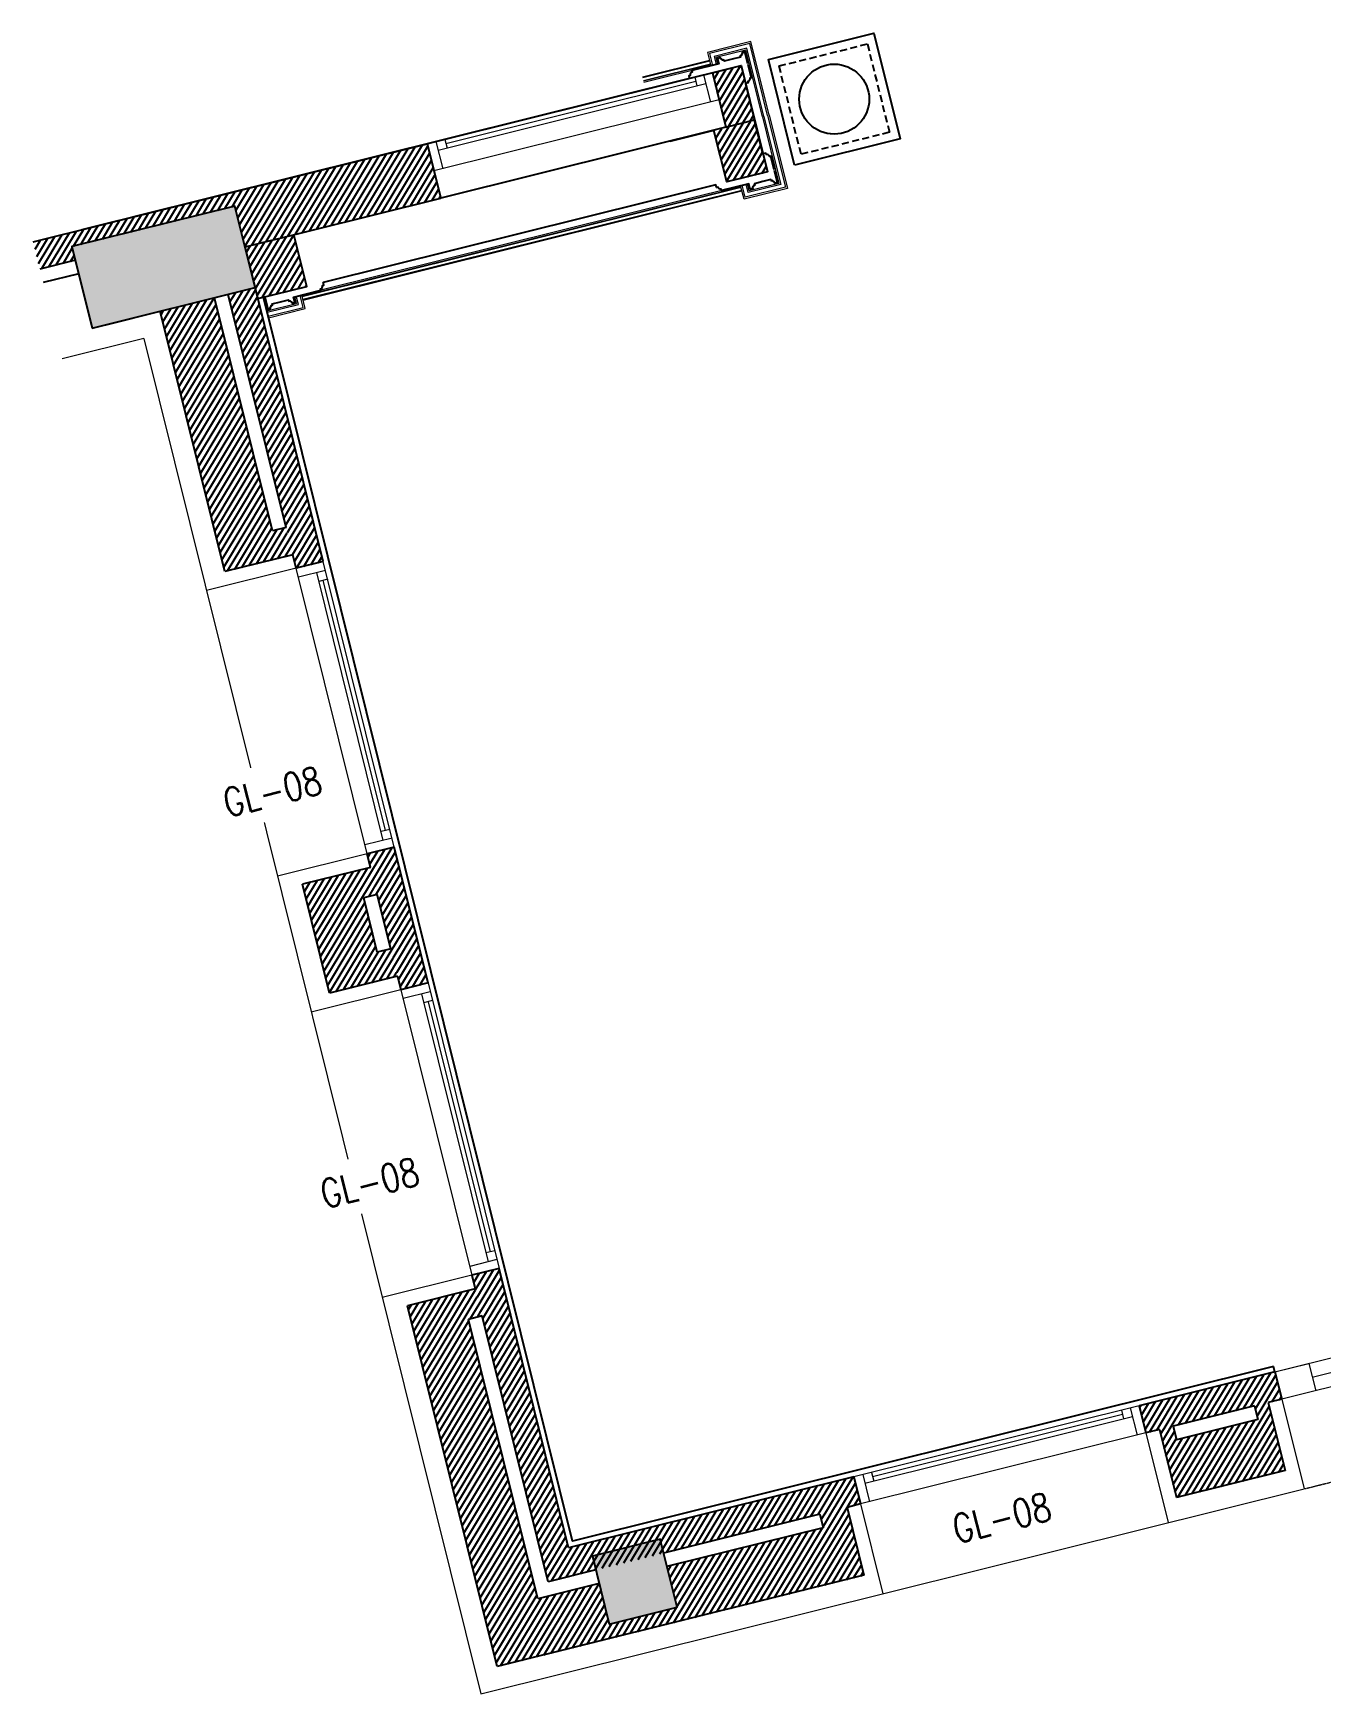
# Model space of a CAD drawing. Header units: inches. Extents: x 122939 to 389145, y 29603 to 529479.
# Drawn here: x 346258 to 350857, y 457608 to 463536 of the extents above; entities that cross this region are included whole.
import ezdxf
from ezdxf.enums import TextEntityAlignment as Align

# ---------------------------------------------------------------- set-up
doc = ezdxf.new("R2010")
doc.units = ezdxf.units.IN
doc.header["$MEASUREMENT"] = 0
doc.set_wipeout_variables(frame=1)
doc.linetypes.add('HIDDEN', pattern=[0.375, 0.25, -0.125])
for name, color, linetype, lineweight in [('A-DOOR', 134, 'Continuous', 18), ('A-GLAZ', 134, 'Continuous', 18), ('A-GLAZ-IDEN', 3, 'Continuous', 18), ('A-WALL-TILE', 8, 'Continuous', 9), ('GRC Hatch', 253, 'Continuous', 0), ('Marble', 6, 'Continuous', 0), ('XREF-V2-FF_COLS$0$A-COLS-PATT', 253, 'Continuous', 20)]:
    doc.layers.add(name, color=color, linetype=linetype, lineweight=lineweight)
for name, color, linetype in [('A-Plaster', 2, 'Continuous'), ('A-WALL', 7, 'Continuous'), ('column', 3, 'Continuous'), ('CQ Wall hatch_CHB', 8, 'Continuous'), ('gypsum', 31, 'Continuous'), ('Layer1', 1, 'Continuous'), ('Layer2', 2, 'Continuous'), ('Layer7', 8, 'Continuous')]:
    doc.layers.add(name, color=color, linetype=linetype)
doc.styles.add('TXT2', font='romans.shx', dxfattribs={"width": 0.9})
pattern_1 = [(238.9714232829852, (335559.538989674, 356396.1628943492), (16.06706840326385, -9.664978682068586), [])]

# ---------------------------------------------------------------- blocks, each defined once
blk = doc.blocks.new('TAG-WIN')
at = {"color": 1}
blk.add_wipeout([(-3.3414880591262914, -7.105427357601002e-15), (3.3414880591262026, -7.105427357601002e-15), (4.503754163611903, 2.0131039448843), (3.3414880591262026, 3.999999999999993), (-3.3414880591262914, 3.999999999999993), (-4.496188597505579, 1.999999999999993)], dxfattribs=at)
at = {"color": 2, "style": 'TXT2', "width": 0.8}
blk.add_attdef('AW01', text='', height=2, dxfattribs=at).set_placement((0, 1.999999999999993), align=Align.MIDDLE)
blk = doc.blocks.new('post top')
at = {"layer": 'Layer7'}
h = blk.add_hatch(dxfattribs=at)
h.set_pattern_fill('ANSI31', color=256, scale=100, angle=-1.27e-14, style=0)
h.set_pattern_definition([(44.99999999999999, (-32364.03618906011, 157002.8408459602), (-8.838834764831839, 8.838834764831846), [])])
edge = h.paths.add_edge_path()
edge.add_arc((-10307.37570355419, 1295.741312117155), 125, -1.27e-14, 360)
at = {"layer": 'Layer1', "linetype": 'HIDDEN', "ltscale": 100, "elevation": -3.156307375e-07}
blk.add_lwpolyline([(-10469.87570355422, 1133.24131211713), (-10469.87570355422, 1458.241312117181), (-10144.87570355417, 1458.241312117181), (-10144.87570355417, 1133.24131211713)], close=True, dxfattribs=at)
at = {"layer": 'Layer2', "elevation": -3.156307375e-07}
blk.add_lwpolyline([(-10501.55705175451, 1101.559963916836), (-10501.55705175451, 1489.922660317476), (-10113.19435535387, 1489.922660317476), (-10113.19435535387, 1101.559963916836)], close=True, dxfattribs=at)
at = {"layer": 'Layer7'}
blk.add_circle((-10307.37570355419, 1295.741312117155, -3.156307375e-07), 125, dxfattribs=at)

msp = doc.modelspace()

# ---------------------------------------------------------------- hatches: boundary and pattern name
at = {"layer": 'CQ Wall hatch_CHB'}
h = msp.add_hatch(dxfattribs=at)
h.set_pattern_fill('ANSI31', color=8, scale=150, angle=180)
h.set_pattern_definition([(238.9714232829857, (335074.5968475884, 356275.510110957), (16.06706840326394, -9.66497868206845), [])])
h.paths.add_polyline_path([(348786.0740063544, 463420.1496521183), (348683.9143075155, 463394.7324921198), (348732.2027546192, 463200.6457722106), (348834.3624534581, 463226.062932209)])
h = msp.add_hatch(dxfattribs=at)
h.set_pattern_fill('ANSI31', color=8, scale=150, angle=180)
h.set_pattern_definition([(238.9714232829857, (285948.0015940021, 429561.2235421783), (16.06706840326394, -9.66497868206844), [])])
h.paths.add_polyline_path([(348689.1116088654, 463188.5929867922), (348834.6744835544, 463224.8087834111), (348880.3992038825, 463041.0265017365), (348734.8363291934, 463004.8107051175)])
h = msp.add_hatch(dxfattribs=at)
h.set_pattern_fill('ANSI31', color=8, scale=150, angle=180)
h.set_pattern_definition([(238.9714232829857, (335559.538989674, 356396.1628943492), (16.06706840326394, -9.66497868206845), [])])
h.paths.add_polyline_path([(347713.2643778176, 462947.1393115812), (347664.9767932246, 463141.2225647852), (346257.8822161626, 462791.1398178244), (346282.0260084587, 462694.0981912229), (346408.1625409717, 462725.4807468192), (346396.0916760913, 462773.9974151236), (346978.0865595656, 462918.7967561524), (347014.5638400466, 462773.3038014788)])
h = msp.add_hatch(dxfattribs=at)
h.set_pattern_fill('ANSI31', color=8, scale=150, angle=180)
h.set_pattern_definition([(238.9714232829857, (261259.7794486712, 423418.8356976717), (16.06706840326394, -9.66497868206844), [])])
h.paths.add_polyline_path([(347014.5659277197, 462773.3043211476), (347189.2486027539, 462816.7650747594), (347235.2853531171, 462631.7286445321), (347060.6026780832, 462588.2678909199)])
h = msp.add_hatch(dxfattribs=at)
h.set_pattern_fill('ANSI31,_O', color=8, scale=149.9999999999999, angle=179.9999999999995)
h.set_pattern_definition(pattern_1)
h.paths.add_polyline_path([(347788.574621773, 459042.1498263386), (347594.4913685637, 458993.8622417442), (347915.053216291, 457705.46375974), (349224.8513066646, 458031.3488217723), (349164.4862041852, 458273.9724239737), (349067.4447465222, 458249.8279526585), (349079.7825680917, 458201.3530878216), (348521.524758778, 458062.457968022), (348557.6701684601, 457917.1825817139), (348145.5064088222, 457814.6308462305), (348315.0664586793, 457856.8216671171), (348278.9221192289, 458002.0927519572), (348060.8470943391, 457947.8356746216), (347812.726856986, 458945.1103003196), (347860.9885125745, 458957.1177184681), (347836.8447202782, 459054.1593450702)])
h.paths.add_polyline_path([(346942.5904698385, 461613.9809878545), (347184.9624414861, 461674.282723789), (347160.8166320048, 461771.3238485192), (347112.2958242488, 461759.2519537498), (346905.462630322, 462591.5491038194), (346711.4494322403, 462542.9799541332)])
h.paths.add_polyline_path([(347414.3347955351, 460546.2920066806), (347220.2515423263, 460498.0044220866), (347316.830296076, 460109.8388075113), (347559.1911753714, 460170.1377836877), (347535.047384488, 460267.1794106411), (347486.7857274857, 460255.1719921414), (347438.4981428924, 460449.2552453452), (347486.7577489146, 460461.2621535652), (347462.6159863929, 460558.3042851712)])
h = msp.add_hatch(dxfattribs=at)
h.set_pattern_fill('ANSI31,_O', color=8, scale=149.9999999999999, angle=179.9999999999995)
h.set_pattern_definition(pattern_1)
h.paths.add_polyline_path([(347922.065165531, 459126.886328085), (347825.0235302165, 459102.742533621), (348097.2919920546, 458008.444093657), (348679.5338722975, 458153.3094547509), (348679.5374339308, 458153.2940119068), (349213.0073759421, 458286.0444093071), (349188.8628667337, 458383.0858575387), (348170.1925028747, 458129.6146107833)])
h.paths.add_polyline_path([(347547.8253392936, 460631.0285084276), (347450.7837060685, 460606.8847144828), (347571.5062514407, 460121.6774731393), (347668.5478853399, 460145.8212672516)])
h.paths.add_polyline_path([(347197.266427293, 461625.8196540016), (347294.3080591027, 461649.9634475941), (347051.0250578457, 462627.7648420355), (346953.9834273947, 462603.6210487812)])
h = msp.add_hatch(dxfattribs=at)
h.set_pattern_fill('ANSI31,_O', color=8, scale=149.9999999999999, angle=179.9999999999995)
h.set_pattern_definition(pattern_1)
h.paths.add_polyline_path([(350728.992592086, 458405.5891845859), (350668.6311490861, 458648.2011380359), (350717.1519623866, 458660.2730341846), (350693.0081700903, 458757.3146607854), (350644.4893190457, 458745.2348777014), (350207.7996787491, 458636.5956101495), (350231.9441879577, 458539.5541619163), (350620.3732179049, 458636.1858927697), (350632.4454725095, 458587.6651686535), (350341.0596707621, 458515.1677328919), (350328.9854561035, 458563.6978650284), (350280.4646428028, 458551.6259688802), (350292.5384080994, 458503.0945830074), (350340.8274265166, 458309.0116865421)])
at = {"layer": 'GRC Hatch'}
h = msp.add_hatch(color=256, dxfattribs=at)
h.dxf.hatch_style = 1
h.paths.add_polyline_path([(346468.7945953937, 462482.9440035395), (347051.0521021229, 462627.8086847888), (346978.6222194051, 462918.9275590383), (346396.3647126756, 462774.0628777887)])
at = {"layer": 'XREF-V2-FF_COLS$0$A-COLS-PATT'}
msp.add_hatch(color=256, dxfattribs=at).paths.add_polyline_path([(348315.3229270691, 457856.9094556094), (348557.9269935735, 457917.2689363512), (348497.5675128318, 458159.8730028559), (348254.9634463274, 458099.5135221144)])

# ---------------------------------------------------------------- linework, layer by layer
at = {"layer": 'A-DOOR', "color": 9, "linetype": 'HIDDEN'}
msp.add_line((350796.8224295208, 458340.0519338389, 1.466681579672572e-07), (352834.6965881374, 458847.0715721598, 1.124836122511044e-06), dxfattribs=at)
at = {"layer": 'A-DOOR', "elevation": 1.466518336033709e-07}
msp.add_lwpolyline([(350717.1519623902, 458660.2730341692), (350693.0041586415, 458757.3307840827), (352730.8783172838, 459264.3504223006), (352755.0261210322, 459167.2926723872)], close=True, dxfattribs=at)
for points in [[(350826.3780273391, 458738.9899552017), (351748.2734800731, 458968.3559820182), (351760.3494483926, 458919.8188013596)], [(350693.0081700902, 458757.3146607868), (350814.3102033581, 458787.4944011609), (350838.4539956583, 458690.452774543)]]:
    msp.add_lwpolyline(points, dxfattribs=at)
at = {"layer": 'A-GLAZ'}
for p, q in [((348683.9152874692, 463394.7284414392), (347664.9772281952, 463141.2226730054)), ((348660.2234913321, 463355.3431802894), (347704.3624893447, 463117.5308768689)), ((348624.7615964358, 463363.2657121039), (347731.9776517347, 463141.1468736966)), ((348620.838213107, 463379.0350450599), (348628.6849456134, 463347.4965164172)), ((348652.3767417494, 463386.8817775665), (348676.519527888, 463289.8441951257)), ((348708.0580736069, 463297.6908589974), (347689.1200143331, 463044.1850905637)), ((347696.5157568381, 463149.0694055118), (347720.6585429762, 463052.0318230704)), ((347728.0542854815, 463156.9161380191), (347735.901017988, 463125.3776093757)), ((347450.5401060679, 460606.8238512145, 1.466559146942465e-07), (347197.0343376345, 461625.7619104884, 1.466559146942465e-07)), ((347547.5816726904, 460630.9678845903, 1.466559146943414e-07), (347294.0759042572, 461649.9059438637, 1.466559146943414e-07)), ((347301.9226367637, 461618.3674152202, 1.466559146943414e-07), (347204.8808849836, 461594.2235917463, 1.466559146943414e-07)), ((347508.1964115411, 460654.6596807264, 1.466559146943414e-07), (347270.384108121, 461610.5206827134, 1.466559146943414e-07)), ((347309.7693692701, 461586.8288865782, 1.466559146943414e-07), (347278.2308406269, 461578.9821540705, 1.466559146943414e-07)), ((347516.1189433559, 460690.121575623, 1.466559146943414e-07), (347294.000104949, 461582.9055203244, 1.466559146943414e-07)), ((347531.8882763121, 460694.0449589526, 1.466559146943414e-07), (347500.3497476683, 460686.1982264461, 1.466559146943414e-07)), ((347539.7350088179, 460662.5064303093, 1.466559146943414e-07), (347442.693438776, 460638.3626520515, 1.466559146943414e-07)), ((347668.3006539659, 460145.7597565042, 1.466640768762863e-07), (347921.8145107124, 459126.8237095894, 1.466640768762863e-07)), ((347571.2589673832, 460121.6162052865, 1.466640768761915e-07), (347824.7728241299, 459102.6801583713, 1.466640768761915e-07)), ((347676.1474550867, 460114.2212449329, 1.466640768762863e-07), (347579.105885029, 460090.0774667369, 1.466640768762863e-07)), ((347644.6088578044, 460106.3744953701, 1.466640768762863e-07), (347882.4292495781, 459150.5155057519, 1.466640768762863e-07)), ((347683.9941875729, 460082.6827162846, 1.466640768762863e-07), (347652.4556589246, 460074.8359837985, 1.466640768762863e-07)), ((347668.2248546145, 460078.7593329656, 1.466640768762863e-07), (347890.3517814162, 459185.9774006426, 1.466640768762863e-07)), ((347913.9677782264, 459158.3622382381, 1.466640768762863e-07), (347816.9260264303, 459134.218414826, 1.466640768762863e-07)), ((347906.1210457404, 459189.900766886, 1.466640768762863e-07), (347874.5825170917, 459182.0540343995, 1.466640768762863e-07)), ((350207.8010433843, 458636.5916551778, 1.124836122511044e-06), (349188.8629841104, 458383.0858867447, 1.124836122511044e-06)), ((350148.6473523511, 458605.1289258429, 1.124836122511044e-06), (349255.8634076496, 458383.0100874367, 1.124836122511044e-06)), ((350144.7239690219, 458620.8982587995, 1.124836122511044e-06), (350152.5707015282, 458589.3597301557, 1.124836122511044e-06)), ((350176.262497665, 458628.7449913057, 1.124836122511044e-06), (350200.4062759226, 458531.7034212635, 1.124836122511044e-06)), ((350231.9450767597, 458539.5500885551, 1.12483612251095e-06), (349213.0070174857, 458286.044320122, 1.12483612251095e-06)), ((350184.1092472477, 458597.2063940295, 1.124836122511044e-06), (349228.2482452604, 458359.394090608, 1.124836122511044e-06)), ((349220.4015127539, 458390.9326192514, 1.124836122511044e-06), (349244.5453362277, 458293.8908674715, 1.124836122511044e-06)), ((349251.9400413962, 458398.7793517577, 1.124836122511044e-06), (349259.7867739031, 458367.2408231147, 1.124836122511044e-06))]:
    msp.add_line(p, q, dxfattribs=at)
at = {"layer": 'A-Plaster'}
msp.add_line((350693.00817009, 458757.3146607868, 1.466518336033709e-07), (350688.1794116306, 458776.7229861073, -1.466596427898901e-07), dxfattribs=at)
at = {"layer": 'A-WALL'}
for p, q in [((348683.9143075156, 463394.732492119), (348786.0740063692, 463420.1496521215, 1.020358264749333e-07)), ((348786.0740063692, 463420.1496521215, 1.020358264749333e-07), (348834.3615909629, 463226.0663989171, 1.020358264749333e-07)), ((348683.9143075156, 463394.732492119), (348732.201892109, 463200.6492389151)), ((348732.201892109, 463200.6492389151), (348834.3615909629, 463226.0663989171, 1.020358264749333e-07)), ((348732.2018920476, 463200.6492391604), (347713.2648127891, 462947.1394198007)), ((346257.8822161626, 462791.1398178231, 1.18499931526907e-07), (347664.9772281958, 463141.2226730046)), ((347664.9772281955, 463141.2226730044), (347713.2648127891, 462947.1394198007)), ((347014.5659277198, 462773.3043211473, 1.466518336033709e-07), (347713.264812667, 462947.1394200304)), ((347294.0739520546, 461649.9052021577, 1.699511134796947e-07), (347014.5736748885, 462773.3062486296, 1.466596427870297e-07)), ((346408.4349992515, 462725.5485338753, 2.567062892969843e-06), (346282.0260084835, 462694.0981911249, 2.604156880286452e-06)), ((346420.5068953689, 462677.0277206992, 2.567062892964379e-06), (346294.0979046001, 462645.577377951, 2.604156880280917e-06)), ((347112.2958242488, 461759.2519537498, 1.466559146943414e-07), (346905.2270395168, 462591.5276562607, 1.46651833603371e-07)), ((347160.8166320048, 461771.3238485192, 1.689415182358031e-07), (346953.7478483699, 462603.5995513026, 1.738680386397391e-07)), ((346517.3024977701, 462495.0131801157, 1.457450696697168e-07), (346711.1436702874, 462543.240535445, 1.67319032891224e-07)), ((346942.3563627999, 461613.9227424199, 1.466681579672598e-07), (346711.1436702874, 462543.240535445, 1.466681579672492e-07)), ((347160.8186491887, 461771.3243503908, 1.466559146943414e-07), (347112.2978358881, 461759.2524542426, 1.466559146943414e-07)), ((347184.962441486, 461674.2827237889, 1.466559146943414e-07), (346942.3563627999, 461613.9227424199, 1.46655914693839e-07)), ((347197.0343376345, 461625.7619104884, 1.466559146942465e-07), (347184.962441486, 461674.2827237889, -8.315120498512484e-07)), ((347294.0759642362, 461649.9057027848, 1.466559146943414e-07), (347197.0343376345, 461625.7619104884, 1.466559146943414e-07)), ((347547.5857168466, 460630.9688907694, 1.466559146943414e-07), (347450.5440902446, 460606.8250984721, 1.466559146944362e-07)), ((347668.304698122, 460145.7607626834, 1.466640768762863e-07), (347547.5857168466, 460630.9688907694, 1.466559146943414e-07)), ((347462.6159863929, 460558.3042851712, 1.466559146943414e-07), (347220.0098978106, 460497.9443013398, 1.466559146943414e-07)), ((347462.6159863929, 460558.3042851712, 1.466559146943414e-07), (347450.5440902446, 460606.8250984721, 1.466559146943032e-07)), ((347316.5850867894, 460109.7777998568, 1.466640768762865e-07), (347220.0098978106, 460497.9443013398, 1.466640768762865e-07)), ((347486.5245493592, 460255.1070114637, 1.466654925893703e-07), (347438.2369422714, 460449.1902590721, 1.466539190486315e-07)), ((347486.7597772753, 460461.2626582176, 1.466559146943414e-07), (347438.2389639742, 460449.1907620696, 1.466559146943414e-07)), ((347535.0453547796, 460267.1789056529, 1.577443686979141e-07), (347486.7577489148, 460461.2621535654, 1.634804274760669e-07)), ((347535.047384488, 460267.1794106411, 1.466640768762863e-07), (347486.5265711877, 460255.1075144932, 1.466640768762863e-07)), ((347559.1911753714, 460170.1377836877, 1.466640768762865e-07), (347316.5850867894, 460109.7777998568, 1.466640768762865e-07)), ((347559.1911753714, 460170.1377836877, 1.466640768762863e-07), (347571.2630715198, 460121.616970387, 1.466640768762482e-07)), ((347668.304698122, 460145.7607626834, 1.466640768762863e-07), (347571.2630715198, 460121.616970387, 1.466640768763812e-07)), ((347921.814450732, 459126.8239506683, 1.466640768762863e-07), (347824.7728241299, 459102.6801583713, 1.466640768762863e-07)), ((347824.7728241299, 459102.6801583713, 1.466640768761915e-07), (347836.8447202783, 459054.1593450702, -8.315038876693034e-07)), ((348169.9258784343, 458129.576061071, 1.466681579673441e-07), (347921.8145107124, 459126.8237095894, 1.466640768762863e-07)), ((347836.8447202783, 459054.1593450702, 1.466640768762863e-07), (347594.2386218, 458993.7993587771, 1.466640768762834e-07)), ((347914.7834583658, 457705.4270949272, 1.466681579672573e-07), (347594.2386218, 458993.7993587771, 1.466670820935099e-07)), ((347860.9885125748, 458957.1177184682, 1.466640768762863e-07), (347812.4676992735, 458945.04582232, 1.466640768762863e-07)), ((348097.0280364297, 458008.3906294524, 1.466674482126252e-07), (347860.9864712156, 458957.1172105813, 1.502768830320535e-07)), ((348060.5791269763, 457947.7979327233, 1.466681579672573e-07), (347812.4656672987, 458945.0453167683, 1.466640768762863e-07)), ((350693.0081700903, 458757.3146607869, 1.466681579672573e-07), (350207.800037205, 458636.5956993343, 1.124836122511044e-06)), ((350693.0081700903, 458757.3146607869, 1.466681579672575e-07), (350717.1519623868, 458660.2730341849, 1.466681579672573e-07)), ((350717.1519623868, 458660.2730341849, 1.466681579673077e-07), (350668.6311490859, 458648.2011380359, 1.124836122511548e-06)), ((350207.800037205, 458636.5956993343, 1.124836122511044e-06), (350231.9438295021, 458539.5540727323, 1.124836122511139e-06)), ((350620.1103357849, 458636.1292418871, 1.466681579672573e-07), (350328.9854561035, 458563.6978650284, 1.124836122511044e-06)), ((350620.1103357849, 458636.1292418871, 1.466681579672573e-07), (350632.1822319334, 458587.6084285869, 1.466681579672573e-07)), ((350668.6311490859, 458648.2011380359, 1.466681579672573e-07), (350728.990629828, 458405.5970715312, 1.46668157967266e-07)), ((350280.4646428028, 458551.6259688802, 1.124836122511044e-06), (350231.9438295021, 458539.5540727323, 1.124836122511006e-06)), ((350280.4646428028, 458551.6259688802, 1.124836122511044e-06), (350340.8241235446, 458309.0219023758, 1.124836122511044e-06)), ((350328.9854561035, 458563.6978650284, 1.124836122511044e-06), (350341.057352252, 458515.177051727, 1.124836122511044e-06)), ((350632.1822319334, 458587.6084285869, 1.466681579672573e-07), (350341.057352252, 458515.177051727, 1.124836122511044e-06)), ((349188.8632251892, 458383.0859467239, 1.124836122511044e-06), (348169.9258784339, 458129.5760610711, 1.466681579672573e-07)), ((349188.8632251892, 458383.0859467239, 1.124836122511044e-06), (349213.0070174857, 458286.044320122, 1.124836122511044e-06)), ((350728.990629828, 458405.5970715312, 2.355925184010421e-07), (350340.8241235446, 458309.0219023758, 1.035911762077259e-06)), ((349067.4447465219, 458249.8279526585, -0.002307182285041081), (348509.450080507, 458110.9922539432, -0.02654474420784415)), ((349067.4445775835, 458249.8286316768, 1.124836122511044e-06), (349079.5164737317, 458201.3078183758, 1.124836122511044e-06)), ((349213.0070174857, 458286.044320122, 1.12483612251095e-06), (349164.4862041853, 458273.9724239738, 1.466681579654546e-07)), ((349164.4862041853, 458273.9724239738, 1.124836122511044e-06), (349224.8456849268, 458031.3683574683, 1.124836122511041e-06)), ((349079.5173216876, 458201.3073083008, -0.002307182285041081), (348521.5219766569, 458062.4714406377, -0.02654477651115371)), ((349224.8456849268, 458031.3683574683, 1.088607686775455e-06), (347914.7834583658, 457705.427094926, 1.466681579672575e-07)), ((348097.018750164, 458008.3940876534, -0.01846572284155474), (348097.0280364297, 458008.3906294524, 1.466674482126247e-07)), ((348266.8427196292, 458050.6460143424, 1.466518336039335e-07), (348097.0277535815, 458008.3917663088, -0.003829766087209335)), ((348278.9157424434, 458002.1254813683, 1.466518336039335e-07), (348060.5791269763, 457947.7979327233, 1.466681579672573e-07))]:
    msp.add_line(p, q, dxfattribs=at)
for points, elevation in [([(346432.7992247621, 462834.6588731009), (348786.0740063846, 463420.1496519965), (348880.3992038825, 463041.0265017365), (348734.8363291927, 463004.8107051179), (348689.1116088654, 463188.5929867922), (348531.7112380716, 463149.434893103)], -1.466596427898903e-07), ([(347060.5721963356, 462588.2966023234), (347235.2853531171, 462631.7286445321), (347189.2486027534, 462816.7650747601)], -1.466596427898901e-07)]:
    msp.add_lwpolyline(points, dxfattribs=dict(at, elevation=elevation))
at = {"layer": 'A-WALL-TILE'}
for p, q in [((347713.2648127891, 462947.1394198007, -1.466518336033709e-07), (348732.2018921087, 463200.6492389156, -1.466518336033709e-07)), ((346652.8254028438, 462446.2922003246, 1.475473106982356e-07), (346361.7005230387, 462373.8608234348, 1.475473106982356e-07)), ((346652.8254028438, 462446.2922003254, 1.466681579672356e-07), (347856.4651909219, 457608.4787598081, 1.466681579672356e-07)), ((347197.0343376345, 461625.7619104888, 1.466559146943414e-07), (346876.796969848, 461546.0873959087, 1.466559146943414e-07)), ((347450.5440902449, 460606.8250984717, 1.466559146943414e-07), (347130.3067224578, 460527.1505838935, 1.466559146943414e-07)), ((347571.2630715199, 460121.6169703886, 1.466640768762863e-07), (347251.0257037333, 460041.942455808, 1.466640768762863e-07)), ((347824.7728241299, 459102.6801583713, 1.466640768762863e-07), (347504.5354563431, 459023.0056437923, 1.466640768762863e-07)), ((350717.1519623908, 458660.273034169, 1.466681579672573e-07), (350796.8264769658, 458340.0356663983, 1.466681579672573e-07)), ((350231.9438295029, 458539.5540727322, 1.124836122511044e-06), (350311.6183440806, 458219.3167049459, 1.124836122511044e-06)), ((347856.4651909219, 457608.4787598081, 1.466681579672572e-07), (350796.826476966, 458340.0356663986, 1.466681579672572e-07)), ((349213.0070174858, 458286.0443201219, 1.124836122511044e-06), (349292.6815320652, 457965.8069523356, 1.124836122511044e-06))]:
    msp.add_line(p, q, dxfattribs=at)
at = {"layer": 'column'}
msp.add_lwpolyline([(346468.7945953937, 462482.9440035395), (347051.0521021229, 462627.8086847888), (346978.6222194051, 462918.9275590383), (346396.3647126756, 462774.0628777887)], close=True, dxfattribs=at)
msp.add_lwpolyline([(346468.7945953937, 462482.9440035395), (347051.0521021229, 462627.8086847888), (346978.6222194051, 462918.9275590383), (346396.3647126756, 462774.0628777887)], close=True, dxfattribs=at)
at = {"layer": 'column', "elevation": 1.466518336033709e-07}
msp.add_lwpolyline([(348315.3229270689, 457856.9094556099), (348557.9269935736, 457917.2689363512), (348497.5675128319, 458159.8730028559), (348254.9634463274, 458099.5135221144)], close=True, dxfattribs=at)
at = {"layer": 'gypsum'}
for points, elevation in [([(348810.3445772954, 463426.1447466693), (348799.4798707607, 463469.8134786419), (348789.7757081009, 463467.3990994126), (348790.9828977159, 463462.5470180823, 0.4446257581104195), (348787.3380060002, 463456.4877471374), (348782.4859246705, 463455.2805575223), (348783.6931142855, 463450.4284761926), (348754.5806263044, 463443.1853385035), (348725.4681383235, 463435.9422008137), (348724.2609487087, 463440.7942821442), (348719.4088673785, 463439.5870925295, 0.4446257581104195), (348713.3495964337, 463443.2319842442), (348712.1424068189, 463448.0840655742), (348702.4382441586, 463445.6696863446), (348707.2670026181, 463426.2613610245), (348610.2253760162, 463402.1175687283), (348611.4325656309, 463397.2654873974, 0.414213562373095), (348604.1427822009, 463385.1469455079), (348599.2907008703, 463383.9397558933), (348601.7050801007, 463374.2355932315), (346612.3778770216, 462879.2943552993)], -1.466596427898768e-07), ([(348810.6571557662, 463424.8883937765), (348822.718887627, 463376.4084340001), (348817.8668062959, 463375.2012443856, -0.414213562373095), (348810.5770228655, 463363.0827024959), (348811.7842124804, 463358.2306211655), (348802.0800498187, 463355.8162419357), (348833.2366051035, 463230.5880769892)], 1.020358264720855e-07), ([(348904.3368677457, 463048.3596563512), (348892.2751358853, 463096.8396161278), (348887.4230545547, 463095.6324265124, 0.414213562373095), (348875.304512665, 463102.9222099428), (348874.0973230499, 463107.7742912731), (348864.3931603883, 463105.3599120429), (348833.2366051034, 463230.5880769891)], 1.020358264720855e-07), ([(348904.6490114282, 463047.1031952839), (348915.5137179625, 463003.4344633115), (348905.8095553021, 463001.0200840814), (348904.6023656873, 463005.8721654121, -0.4446257581104195), (348898.5430947423, 463009.5170571269), (348893.6910134124, 463008.309867512), (348892.4838237977, 463013.1619488421), (348863.371335817, 463005.9188111534), (348834.2588478358, 462998.6756734645), (348835.4660374508, 462993.8235921344), (348830.613956121, 462992.6164025195, -0.4446257581104195), (348826.9690644055, 462986.5571315741), (348828.1762540204, 462981.7050502446), (348818.47209136, 462979.2906710145), (348813.6433329007, 462998.6989963348), (348716.6017062987, 462974.5552040377), (348715.3945166839, 462979.4072853683, -0.414213562373095), (348703.2759747942, 462986.6970687993), (348698.423893464, 462985.4898791841), (348696.0095142339, 462995.1940418467), (347293.5010273922, 462646.2523063613)], 1.159869469907618e-07), ([(347084.8607199597, 462594.3464095293), (347095.7254264941, 462550.6776775565), (347105.4295891539, 462553.0920567862), (347104.2223995391, 462557.9441381167, 0.4446257581104195), (347107.8672912547, 462564.0034090615), (347112.7193725843, 462565.2105986759), (347111.5121829696, 462570.0626800061), (347140.6246709508, 462577.3058176952), (347169.7371589314, 462584.5489553848), (347170.9443485462, 462579.6968740547), (347175.7964298761, 462580.9040636691, 0.4446257581104195), (347181.855700821, 462577.2591719539), (347183.062890436, 462572.4070906243), (347192.7670530963, 462574.8214698533), (347187.9382946366, 462594.2297951739), (347284.9799212388, 462618.3735874702), (347283.7727316238, 462623.2256688008, 0.414213562373095), (347291.0625150544, 462635.3442106907), (347295.9145963844, 462636.5514003054), (347293.5002171542, 462646.2555629672), (347293.5002171541, 462646.2555629671)], -1.466596427898901e-07)]:
    msp.add_lwpolyline(points, format="xyb", dxfattribs=dict(at, elevation=elevation))
at = {"layer": 'Marble', "lineweight": 0}
for p, q in [((348673.3253213978, 463438.426440483, 1.020358264720855e-07), (348433.9917115826, 463378.8806438252, 1.159869469907619e-07)), ((348674.0496351667, 463435.5151916849, 1.020358264720855e-07), (348434.7160253512, 463375.969395027, 1.159869469907619e-07)), ((348676.4640143965, 463425.8110290249, 1.020358264720855e-07), (348437.1304045814, 463366.265232367, 1.159869469907619e-07)), ((348676.9468902426, 463423.8701964935, 1.020358264720855e-07), (348437.6132804272, 463364.3243998354, 1.159869469907619e-07)), ((348678.1540798573, 463419.0181151627, 1.020358264720855e-07), (348438.8204700417, 463359.4723185049, 1.159869469907619e-07)), ((348785.7380345439, 462986.6037773179, 1.020358264720855e-07), (347218.2587824613, 462596.6175949257, 1.159869469907618e-07)), ((348786.2209103896, 462984.6629447857, 1.020358264720855e-07), (347218.741658307, 462594.6767623943, 1.159869469907618e-07)), ((348784.5308449286, 462991.4558586481, 1.020358264720855e-07), (347284.9807314764, 462618.3703308658, 1.159869469907618e-07)), ((348788.6352896194, 462974.9587821255, 1.020358264720855e-07), (347221.1560375371, 462584.9725997329, 1.159869469907618e-07)), ((348789.3596033882, 462972.0475333278, 1.020358264720855e-07), (347221.8803513062, 462582.0613509344, 1.159869469907618e-07))]:
    msp.add_line(p, q, dxfattribs=at)
for points, elevation in [([(348886.6192292274, 463243.8262010514), (348821.3487862572, 463506.1689961259), (348666.0821837109, 463467.5389284553), (348678.1540798573, 463419.0181151627)], 1.020358264720855e-07), ([(348880.7967316312, 463242.3775735137), (348816.9749161989, 463498.8978709919), (348673.353308845, 463463.1650583969), (348683.9765774536, 463420.4667427008)], 1.020358264720855e-07), ([(348867.210903907, 463238.9974425922), (348806.7692193962, 463481.931912346), (348690.3192674906, 463452.9593615944), (348697.5624051778, 463423.8468736223)], 1.020358264720855e-07), ([(348862.3588225814, 463237.7902529784), (348803.1243276841, 463475.8726414064), (348696.3785384304, 463449.3144698822), (348702.4144865036, 463425.0540632363)], 1.020358264720855e-07), ([(348886.5989006517, 463243.9079081009), (348951.8693436214, 462981.5651130264), (348796.6027410749, 462942.9350453558), (348784.5308449286, 462991.4558586481)], 1.020358264720855e-07), ([(348880.7764030555, 463242.4592805629), (348944.5982184875, 462985.9389830847), (348800.9766111333, 462950.20617049), (348790.3533425248, 462992.9044861863)], 1.020358264720855e-07), ([(348867.1905753315, 463239.0791496419), (348927.6322598415, 462996.1446798871), (348811.182307936, 462967.1721291358), (348803.9391702493, 462996.2846171074)], 1.020358264720855e-07), ([(348862.3384940057, 463237.8719600278), (348921.5729889018, 462999.7895715993), (348814.8271996481, 462973.2314000752), (348808.7912515748, 462997.4918067213)], 1.020358264720855e-07), ([(347080.0111929137, 462593.1289534494), (347092.0805347821, 462544.6184066167), (347198.8263240356, 462571.1765781415), (347192.7903759626, 462595.4369847875)], -1.136134568422648e-07), ([(347093.2578743019, 462539.7588986388), (347204.8855949754, 462567.5316864292), (347197.6424572884, 462596.6441744014)], -1.136134568422648e-07), ([(347096.6379734045, 462526.1730629973), (347221.8515536213, 462557.325989627), (347211.2282850124, 462600.0243053232)], -1.136134568422648e-07), ([(347098.0865873055, 462520.3505620089), (347229.1226787547, 462552.9521195686), (347217.050782609, 462601.4729328605)], -1.136134568422648e-07)]:
    msp.add_lwpolyline(points, dxfattribs=dict(at, elevation=elevation))

# ---------------------------------------------------------------- block references
at = {"rotation": 13.9714232829857}
msp.add_blockref('post top', (359434.0977510433, 464531.670509545, 4.31617684490751e-07), dxfattribs=at)

# ---------------------------------------------------------------- next in the draw order: block references
at = {"layer": 'A-GLAZ-IDEN', "xscale": 49.99999999999999, "yscale": 49.99999999999999, "zscale": 49.99999999999999, "rotation": 13.9714232829857}
for p in [(347136.6606703092, 460731.9128386821, 3.899378113659738e-07), (347484.1223502132, 459335.3531687926, 3.899378113659738e-07), (349741.5900809325, 458139.4389663987, 3.899378113659738e-07)]:
    msp.add_blockref('TAG-WIN', p, dxfattribs=at).add_auto_attribs({'AW01': 'GL-08'})

# ---------------------------------------------------------------- next in the draw order: linework, layer by layer
at = {"layer": 'A-Plaster', "elevation": -1.466596427898901e-07}
msp.add_lwpolyline([(350688.1794116306, 458776.7229861073), (348184.4757201754, 458153.8057492924), (347080.8500230059, 462593.3374786951)], dxfattribs=at)

doc.saveas('drawing.dxf')
